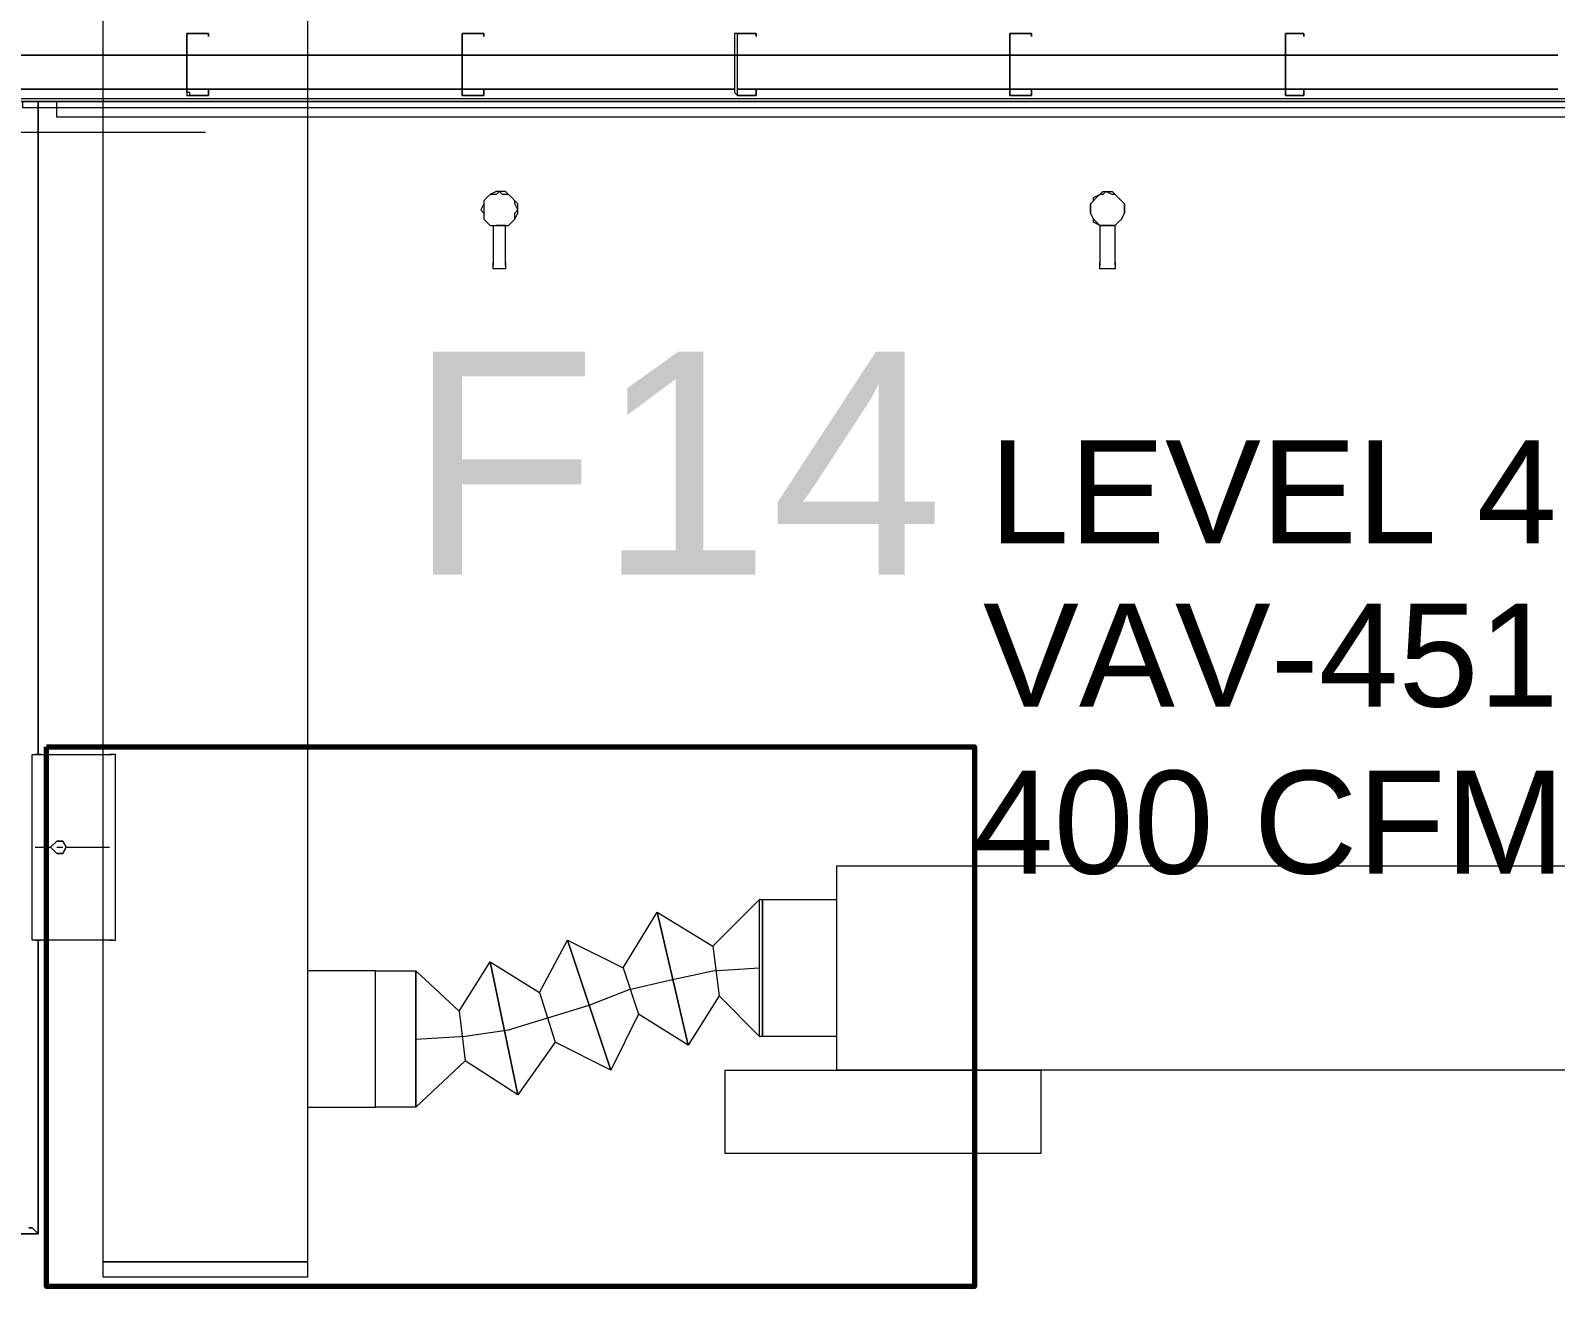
# Model space of a CAD drawing. Header units: metres. Extents: x 29 to 268, y -7 to 151.
# Drawn here: x 65.573 to 67.832, y 28.633 to 30.493 of the extents above; entities that cross this region are included whole.
import ezdxf

# ---------------------------------------------------------------- set-up
doc = ezdxf.new("R2010")
doc.units = ezdxf.units.M
doc.layers.add('HVAC - Ductos', color=5, linetype='Continuous', lineweight=50)
doc.layers.add('PDF2_Geometry', color=7, linetype='Continuous', true_color=0xaaaaaa)
doc.layers.add('PDF2_Text', color=7, linetype='Continuous')
doc.styles.add('PDF Arial-BoldMT-Identity-H', font='arial.ttf')
doc.styles.add('PDF Helvetica', font='')
doc.styles.get('PDF Helvetica').set_extended_font_data('Helvetica')

msp = doc.modelspace()

# ---------------------------------------------------------------- linework, layer by layer
at = {"layer": 'HVAC - Ductos', "lineweight": 0}
for points in [[(65.9834, 32.2671), (65.9834, 28.6692), (65.6809, 28.6692), (65.6809, 32.2671)], [(66.7672, 29.2558), (68.0826, 29.2558), (68.0826, 28.9533), (66.7672, 28.9533)], [(66.6572, 29.2054), (66.6572, 29.1962), (66.6572, 29.1824), (66.6572, 29.1549), (66.6572, 29.1229), (66.6572, 29.0862), (66.6572, 29.0541), (66.6572, 29.0266), (66.6572, 29.0083), (66.6572, 29.0037), (66.7672, 29.0037), (66.7672, 29.0083), (66.7672, 29.0174), (66.7672, 29.0312), (66.7672, 29.0541), (66.7672, 29.077), (66.7672, 29.1046), (66.7672, 29.1274), (66.7672, 29.1549), (66.7672, 29.1733), (66.7672, 29.1916), (66.7672, 29.2008), (66.7672, 29.2054), (66.6572, 29.2054), (66.6526, 29.2054), (66.6526, 29.2008), (66.6526, 29.1824), (66.6526, 29.1549), (66.6526, 29.1229), (66.6526, 29.0862), (66.6526, 29.0541), (66.6526, 29.0266), (66.6526, 29.0083), (66.6526, 29.0037), (66.6572, 29.0037), (66.6572, 29.0083), (66.6572, 29.0266), (66.6572, 29.0541), (66.6572, 29.0862), (66.6572, 29.1229), (66.6572, 29.1549), (66.6572, 29.1824), (66.6572, 29.1962)], [(66.6572, 29.2054), (66.6572, 29.2008), (66.6572, 29.1916), (66.6572, 29.1733), (66.6572, 29.1549), (66.6572, 29.1274), (66.6572, 29.1046), (66.6572, 29.077), (66.6572, 29.0541), (66.6572, 29.0312), (66.6572, 29.0174), (66.6572, 29.0083), (66.6572, 29.0037), (66.6572, 29.0083), (66.6572, 29.0174), (66.6572, 29.0312), (66.6572, 29.0541), (66.6572, 29.077), (66.6572, 29.1046), (66.6572, 29.1274), (66.6572, 29.1549), (66.6572, 29.1733), (66.6572, 29.1916), (66.6572, 29.2008)], [(66.1438, 29.1), (66.1438, 29.0954), (66.1438, 29.0862), (66.1438, 29.0724), (66.1438, 29.0495), (66.1438, 29.0266), (66.1438, 28.9991), (66.1438, 28.9716), (66.1438, 28.9487), (66.1438, 28.9258), (66.1438, 28.912), (66.1438, 28.9029), (66.1438, 28.8983), (66.1438, 28.9029), (66.1438, 28.912), (66.1438, 28.9258), (66.1438, 28.9487), (66.1438, 28.9716), (66.1438, 28.9991), (66.1438, 29.0266), (66.1438, 29.0495), (66.1438, 29.0724), (66.1438, 29.0862), (66.1438, 29.0954)], [(66.1438, 28.8983), (66.1438, 29.1)], [(66.6022, 28.8296), (66.6022, 28.9533), (67.0697, 28.9533), (67.0697, 28.8296)], [(65.6809, 28.6692), (65.9834, 28.6692), (65.9834, 28.6462), (65.6809, 28.6462)]]:
    msp.add_lwpolyline(points, close=True, dxfattribs=at)
for points in [[(65.8322, 30.342), (65.1263, 30.342)], [(66.5838, 29.1366), (66.6526, 29.2054), (66.6526, 29.0037), (66.593, 29.0633), (66.5472, 28.99), (66.5013, 29.187), (66.5838, 29.1366), (66.593, 29.0633)], [(66.6526, 29.2054), (66.6526, 29.2008), (66.6526, 29.1824), (66.6526, 29.1549), (66.6526, 29.1229), (66.6526, 29.0862), (66.6526, 29.0541), (66.6526, 29.0266), (66.6526, 29.0083), (66.6526, 29.0037)], [(66.4509, 29.1046), (66.5013, 29.187), (66.5472, 28.99), (66.4738, 29.0358), (66.4326, 28.9533), (66.3684, 29.1458), (66.4509, 29.1046), (66.4738, 29.0358)], [(66.3272, 29.0679), (66.3684, 29.1458), (66.4326, 28.9533), (66.3501, 28.9946), (66.295, 28.9166), (66.2538, 29.1137), (66.3272, 29.0679), (66.3501, 28.9946)], [(66.208, 29.0404), (66.2538, 29.1137), (66.295, 28.9166), (66.2172, 28.967), (66.1438, 28.8983), (66.0842, 28.8983), (66.0842, 28.9029), (66.0842, 28.912), (66.0842, 28.9258), (66.0842, 28.9487), (66.0842, 28.9716), (66.0842, 28.9991), (66.0842, 29.0266), (66.0842, 29.0495), (66.0842, 29.0724), (66.0842, 29.0862), (66.0842, 29.0954), (66.0842, 29.1), (65.9834, 29.1), (65.9834, 29.0954), (65.9834, 29.0862), (65.9834, 29.0724), (65.9834, 29.0495), (65.9834, 29.0266), (65.9834, 28.9991), (65.9834, 28.9716), (65.9834, 28.9487), (65.9834, 28.9258), (65.9834, 28.912), (65.9834, 28.9029), (65.9834, 28.8983), (66.0842, 28.8983), (66.0842, 28.9029), (66.0842, 28.912), (66.0842, 28.9258), (66.0842, 28.9487), (66.0842, 28.9716), (66.0842, 28.9991), (66.0842, 29.0266), (66.0842, 29.0495), (66.0842, 29.0724), (66.0842, 29.0862), (66.0842, 29.0954), (66.0842, 29.1), (66.1438, 29.1), (66.208, 29.0404), (66.2172, 28.967)], [(66.1438, 28.9991), (66.2172, 29.0037), (66.2813, 29.0129), (66.3409, 29.0312), (66.4005, 29.0495), (66.46, 29.0724), (66.5197, 29.0862), (66.5838, 29.1), (66.6526, 29.1046)]]:
    msp.add_lwpolyline(points, dxfattribs=at)
at = {"layer": 'PDF2_Geometry', "lineweight": 0}
for points in [[(65.8368, 30.4888), (65.8092, 30.4888), (65.8047, 30.4888), (65.8047, 30.4016), (65.8047, 30.397), (65.8092, 30.397), (65.8368, 30.397), (65.8368, 30.4062), (65.8368, 30.397), (65.8092, 30.397), (65.8092, 30.4016), (65.8047, 30.4016), (65.8047, 30.4888), (65.8092, 30.4888), (65.8368, 30.4888), (65.8368, 30.4842)], [(66.2447, 30.4888), (66.2126, 30.4888), (66.2126, 30.4016), (66.2126, 30.397), (66.2447, 30.397), (66.2447, 30.4062), (66.2447, 30.397), (66.2126, 30.397), (66.2126, 30.4016), (66.2126, 30.4888), (66.2447, 30.4888), (66.2447, 30.4842)], [(66.648, 30.4888), (66.6205, 30.4888), (66.6159, 30.4888), (66.6159, 30.4016), (66.6205, 30.397), (66.648, 30.397), (66.648, 30.4062), (66.648, 30.397), (66.6205, 30.397), (66.6205, 30.4016), (66.6205, 30.4888), (66.648, 30.4888), (66.648, 30.4842)], [(66.648, 30.4888), (66.6205, 30.4888), (66.6159, 30.4888), (66.6159, 30.4016), (66.6205, 30.397), (66.648, 30.397), (66.648, 30.4062), (66.648, 30.397), (66.6205, 30.397), (66.6205, 30.4016), (66.6205, 30.4888), (66.648, 30.4888), (66.648, 30.4842)], [(67.0559, 30.4888), (67.0238, 30.4888), (67.0238, 30.4016), (67.0238, 30.397), (67.0559, 30.397), (67.0559, 30.4062), (67.0559, 30.397), (67.0238, 30.397), (67.0238, 30.4016), (67.0238, 30.4888), (67.0559, 30.4888), (67.0559, 30.4842)], [(67.0559, 30.4888), (67.0238, 30.4888), (67.0238, 30.4016), (67.0238, 30.397), (67.0559, 30.397), (67.0559, 30.4062), (67.0559, 30.397), (67.0238, 30.397), (67.0238, 30.4016), (67.0238, 30.4888), (67.0559, 30.4888), (67.0559, 30.4842)], [(67.4592, 30.4888), (67.4318, 30.4888), (67.4318, 30.4016), (67.4318, 30.397), (67.4592, 30.397), (67.4592, 30.4062), (67.4592, 30.397), (67.4318, 30.397), (67.4318, 30.4016), (67.4318, 30.4888), (67.4592, 30.4888), (67.4592, 30.4842)], [(67.4592, 30.4888), (67.4318, 30.4888), (67.4318, 30.4016), (67.4318, 30.397), (67.4592, 30.397), (67.4592, 30.4062), (67.4592, 30.397), (67.4318, 30.397), (67.4318, 30.4016), (67.4318, 30.4888), (67.4592, 30.4888), (67.4592, 30.4842)], [(66.6159, 30.4566), (66.2126, 30.4566), (65.8047, 30.4566), (65.438, 30.4566), (65.8047, 30.4566), (66.2126, 30.4566)], [(65.4472, 30.3925), (65.438, 30.3925), (65.4472, 30.3925), (65.4472, 30.3879), (65.438, 30.3879), (65.4472, 30.3879), (65.4472, 28.8479), (65.438, 28.8479), (65.4472, 28.8479), (65.5388, 28.8479), (65.5388, 30.4062), (65.8047, 30.4062), (66.2126, 30.4062), (66.6159, 30.4062), (66.2126, 30.4062), (65.8047, 30.4062), (65.438, 30.4062), (65.4472, 30.4062), (65.4472, 30.397)], [(65.5572, 30.3879), (65.5572, 30.3925), (68.4401, 30.3925), (68.4401, 30.3879), (68.2705, 30.3879)], [(68.1743, 30.3879), (68.1743, 30.3787), (65.5617, 30.3787), (65.5617, 30.3879)], [(65.5846, 29.4208), (65.5846, 30.3879), (65.5801, 30.3879), (65.5846, 30.3879)], [(68.211, 30.3879), (68.211, 30.365), (65.6122, 30.365), (65.6122, 30.3879)], [(66.295, 30.2275), (66.2905, 30.2366), (66.2905, 30.2412), (66.2859, 30.2458), (66.2813, 30.2504), (66.2722, 30.2504), (66.2676, 30.2549), (66.263, 30.2504), (66.2538, 30.2504), (66.2493, 30.2458), (66.2447, 30.2412), (66.2447, 30.2366), (66.2447, 30.2275), (66.2447, 30.2229), (66.2447, 30.2138), (66.2493, 30.2092), (66.2538, 30.2046), (66.263, 30.2046), (66.2676, 30.2046), (66.2722, 30.2046), (66.2813, 30.2046), (66.2859, 30.2092), (66.2905, 30.2138), (66.2905, 30.2229)], [(67.1934, 30.2275), (67.1934, 30.2366), (67.1888, 30.2412), (67.1842, 30.2458), (67.1797, 30.2504), (67.1751, 30.2504), (67.1659, 30.2549), (67.1614, 30.2504), (67.1568, 30.2504), (67.1522, 30.2458), (67.1476, 30.2412), (67.143, 30.2366), (67.143, 30.2275), (67.143, 30.2229), (67.1476, 30.2138), (67.1522, 30.2092), (67.1568, 30.2046), (67.1614, 30.2046), (67.1659, 30.2046), (67.1751, 30.2046), (67.1797, 30.2046), (67.1842, 30.2092), (67.1888, 30.2138), (67.1934, 30.2229)], [(65.6259, 29.2833), (65.6213, 29.2741), (65.6122, 29.2741), (65.603, 29.2833), (65.6122, 29.2924), (65.6213, 29.2924)], [(65.603, 29.2833), (65.6122, 29.2741), (65.6213, 29.2741), (65.6259, 29.2833), (65.6213, 29.2924), (65.6122, 29.2924)], [(65.5846, 28.7104), (65.5846, 29.1458)]]:
    msp.add_lwpolyline(points, close=True, dxfattribs=at)
at = {"layer": 'PDF2_Geometry', "color": 254, "lineweight": 0, "true_color": 0xd2d2d2}
for points in [[(66.648, 30.4888), (66.648, 30.4888)], [(66.648, 30.4888), (66.648, 30.4888)], [(67.033, 30.4888), (67.033, 30.4888)], [(67.033, 30.4888), (67.033, 30.4888)]]:
    msp.add_lwpolyline(points, dxfattribs=at)
for points in [[(67.0238, 30.4842), (67.0238, 30.4796)], [(66.6205, 30.4566), (66.6159, 30.4566)], [(67.4455, 30.397), (67.4409, 30.397)]]:
    msp.add_lwpolyline(points, close=True, dxfattribs=at)
at = {"layer": 'PDF2_Geometry', "lineweight": 0}
for points in [[(67.8351, 30.4566), (67.4318, 30.4566), (67.0238, 30.4566), (66.6205, 30.4566), (67.0238, 30.4566), (67.4318, 30.4566), (67.8351, 30.4566)], [(65.4654, 28.7379), (65.5572, 28.7379), (65.5572, 28.7562), (65.438, 28.7562), (65.5388, 28.7562), (65.5388, 28.8479), (65.4472, 28.8479), (65.4472, 30.397), (65.4472, 30.4062), (65.5388, 30.4062), (65.5388, 30.3925), (68.4401, 30.3925), (73.9402, 30.3925)], [(67.8351, 30.4062), (67.4318, 30.4062), (67.0238, 30.4062), (66.6205, 30.4062), (67.0238, 30.4062), (67.4318, 30.4062), (67.8351, 30.4062)], [(65.5572, 30.3879), (68.2705, 30.3879)], [(66.4509, 30.365), (65.658, 30.365)], [(67.3218, 30.365), (66.5013, 30.365)], [(68.1605, 30.365), (67.3722, 30.365)], [(66.2768, 30.1495), (66.2768, 30.145), (66.2768, 30.2046), (66.2722, 30.2046), (66.2676, 30.2046), (66.263, 30.2046), (66.2676, 30.2046), (66.2722, 30.2046), (66.2768, 30.2046), (66.2813, 30.2046), (66.2859, 30.2092), (66.2905, 30.2138), (66.295, 30.2229), (66.295, 30.2275), (66.295, 30.2366), (66.2905, 30.2412), (66.2859, 30.2458), (66.2813, 30.2504), (66.2768, 30.2549), (66.2676, 30.2549), (66.263, 30.2549), (66.2538, 30.2504), (66.2493, 30.2458), (66.2447, 30.2412), (66.2447, 30.2366), (66.2401, 30.2275), (66.2447, 30.2229), (66.2447, 30.2138), (66.2493, 30.2092), (66.2538, 30.2046), (66.2584, 30.2046), (66.2584, 30.145), (66.2584, 30.1495)], [(67.1797, 30.1495), (67.1797, 30.145), (67.1797, 30.2046), (67.1751, 30.2046), (67.1705, 30.2046), (67.1659, 30.2046), (67.1614, 30.2046), (67.1568, 30.2046), (67.1476, 30.2092), (67.1476, 30.2138), (67.143, 30.2229), (67.143, 30.2275), (67.143, 30.2366), (67.1476, 30.2412), (67.1476, 30.2458), (67.1568, 30.2504), (67.1614, 30.2549), (67.1659, 30.2549), (67.1751, 30.2549), (67.1797, 30.2504), (67.1842, 30.2458), (67.1888, 30.2412), (67.1934, 30.2366), (67.1934, 30.2275), (67.1934, 30.2229), (67.1888, 30.2138), (67.1842, 30.2092), (67.1797, 30.2046)], [(66.2584, 30.2046), (66.2584, 30.2046)], [(67.1568, 30.2046), (67.1568, 30.145), (67.1568, 30.1495)], [(67.1614, 30.2046), (67.1659, 30.2046), (67.1705, 30.2046), (67.1751, 30.2046)], [(66.2768, 30.145), (66.2768, 30.1404), (66.2722, 30.1404), (66.2676, 30.1404), (66.263, 30.1404), (66.2584, 30.1404), (66.2584, 30.145)], [(67.1797, 30.145), (67.1797, 30.1404), (67.1751, 30.1404), (67.1705, 30.1404), (67.1659, 30.1404), (67.1614, 30.1404), (67.1568, 30.1404), (67.1568, 30.145)], [(65.6947, 29.1458), (65.6901, 29.1458), (65.5755, 29.1458), (65.5755, 29.4208), (65.6901, 29.4208)], [(65.5755, 29.1458), (65.5755, 29.4208)], [(65.5892, 29.4208), (65.5846, 29.4208), (65.5801, 29.4208)], [(65.658, 29.4208), (65.6672, 29.4208), (65.6763, 29.4208)], [(65.6901, 29.1458), (65.6947, 29.1458), (65.6993, 29.1458), (65.6993, 29.4208), (65.6947, 29.4208), (65.6901, 29.4208), (65.6947, 29.4208)], [(65.5801, 29.2833), (65.5846, 29.2833), (65.603, 29.2833)], [(65.5846, 29.2833), (65.5846, 29.2833)], [(65.6122, 29.2833), (65.6213, 29.2833)], [(65.6259, 29.2833), (65.6672, 29.2833), (65.6901, 29.2833)], [(65.5801, 29.1458), (65.5846, 29.1458), (65.5892, 29.1458)], [(65.6763, 29.1458), (65.6672, 29.1458), (65.658, 29.1458)], [(65.4288, 28.7104), (65.5846, 28.7104), (65.5801, 28.715), (65.5755, 28.7196), (65.5709, 28.7196), (65.5755, 28.7196), (65.5801, 28.715), (65.5846, 28.7104), (65.5801, 28.715), (65.5755, 28.7196), (65.5709, 28.7196)], [(65.5709, 28.7196), (65.5755, 28.7196), (65.5801, 28.715), (65.5846, 28.7104), (65.4288, 28.7104)]]:
    msp.add_lwpolyline(points, dxfattribs=at)
at = {"layer": 'PDF2_Geometry', "color": 232, "lineweight": 70, "true_color": 0xe91e64}
msp.add_lwpolyline([(65.5968, 29.4323), (66.9715, 29.4323), (66.9715, 28.6326), (65.5968, 28.6326)], close=True, dxfattribs=at)

# ---------------------------------------------------------------- texts
at = {"layer": 'PDF2_Text', "color": 232, "lineweight": 70, "true_color": 0xe91e64, "insert": (66.1314, 29.8523), "char_height": 0.33001, "attachment_point": 4, "style": 'PDF Arial-BoldMT-Identity-H'}
msp.add_mtext('F14', dxfattribs=at)
at = {"layer": 'PDF2_Text', "lineweight": 0, "char_height": 0.15247, "attachment_point": 4, "style": 'PDF Helvetica'}
for s, insert in [('LEVEL 4', (66.993, 29.8098)), ('VAV-451', (66.9839, 29.5669)), ('400 CFM', (66.9701, 29.3194))]:
    msp.add_mtext(s, dxfattribs=dict(at, insert=insert))

doc.saveas('drawing.dxf')
